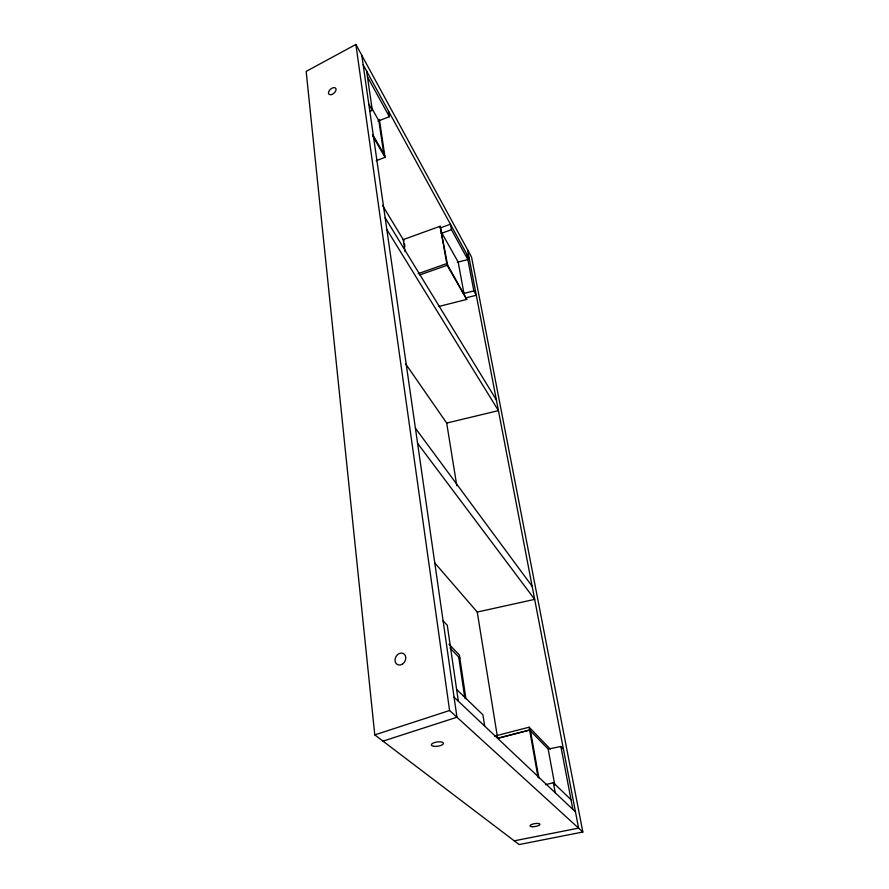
<?xml version="1.0" encoding="UTF-8"?>
<svg xmlns="http://www.w3.org/2000/svg" width="889" height="889" viewBox="0 0 889 889"><rect width="100%" height="100%" fill="white"/><g stroke="black" fill="none" stroke-linecap="round" stroke-linejoin="round"><path stroke-width="1.33" d="M355.878 44.45L306.16 71.398L374.769 734.892L519.132 844.55L582.84 832.015L471.526 256.999L355.878 44.45L449.59 710.5L582.84 832.015M369.902 111.503L372.324 110.247L366.635 71.131M377.814 121.171L389.36 116.703L388.471 111.025M376.18 160.72L385.037 157.364L379.381 119.504M438.899 306.449L466.769 299.426L447.578 264.933L440.166 226.251L403.239 239.597L405.073 251.598M440.144 227.951L450.445 224.228L451.456 229.718L467.858 259.566L457.29 262.266M441.111 233.44L451.456 229.718M418.086 273.701L446.789 263.544L447.578 264.933M419.664 274.957L447.089 265.266L466.769 299.426M374.769 734.892L449.59 710.5M382.992 741.137L456.957 717.223L361.79 55.318M494.495 736.17L529.133 727.202L550.302 749.083M529.133 727.202L529.633 730.047L497.618 738.315L529.633 730.047L548.169 749.094L554.814 785.065M463.358 293.57L473.848 290.914L476.282 295.259L465.547 297.959M545.413 784.698L553.38 782.731L571.049 799.767M405.795 364.068L446.689 423.064L498.429 410.629L386.837 229.529M434.621 562.759L477.249 612.054L534.667 599.375L417.574 443.3M548.68 748.983L560.87 746.471L563.437 749.216M514.231 840.827L578.595 828.137L467.525 249.642M454.079 697.187L575.472 811.879M456.635 689.464L482.916 714.8L484.683 726.113M450.09 648.114L459.857 658.182M448.967 644.225L459.391 655.015L465.914 698.71M443.1 620.8L447.289 625.278L458.346 701.232M415.396 428.176L532.167 586.329M385.148 217.761L496.384 399.961M382.492 205.337L404.073 240.975M372.824 134.761L384.77 155.575M372.802 136.073L385.037 157.364M441.922 233.14L458.168 262.044L463.969 293.414M368.779 103.946L372.324 110.247M371.424 107.536L378.847 120.771L383.77 153.841M367.468 76.865L389.36 116.703M363.157 64.775L469.236 258.566M466.825 254.154L473.848 290.914M560.87 746.471L572.894 809.457M553.38 782.731L555.225 792.755M530.5 730.936L538.867 777.908M440.166 226.251L447.089 265.266M529.633 730.047L538.078 777.542M446.689 423.064L456.824 485.794M477.249 612.054L497.418 736.837M404.484 243.642L404.917 246.464M458.702 656.993L464.836 698.165M331.653 94.545A4.489 2.645 -41.5 0 0 335.831 88.456A4.489 2.645 -41.5 0 0 329.352 90.5A4.489 2.645 -41.5 0 0 331.653 94.545M402.473 664.094A6.301 5.078 -59.9 0 0 403.695 653.693A6.301 5.078 -59.9 0 0 395.038 659.394A6.301 5.078 -59.9 0 0 402.473 664.094M433.599 746.293A6.134 2.167 -8.1 0 0 443.4 743.693A6.134 2.167 -8.1 0 0 435.177 742.348A6.134 2.167 -8.1 0 0 433.599 746.293M532.533 826.737A5.034 1.467 -9.3 0 0 539.934 824.314A5.034 1.467 -9.3 0 0 532.411 824.181A5.034 1.467 -9.3 0 0 532.533 826.737"/></g></svg>
